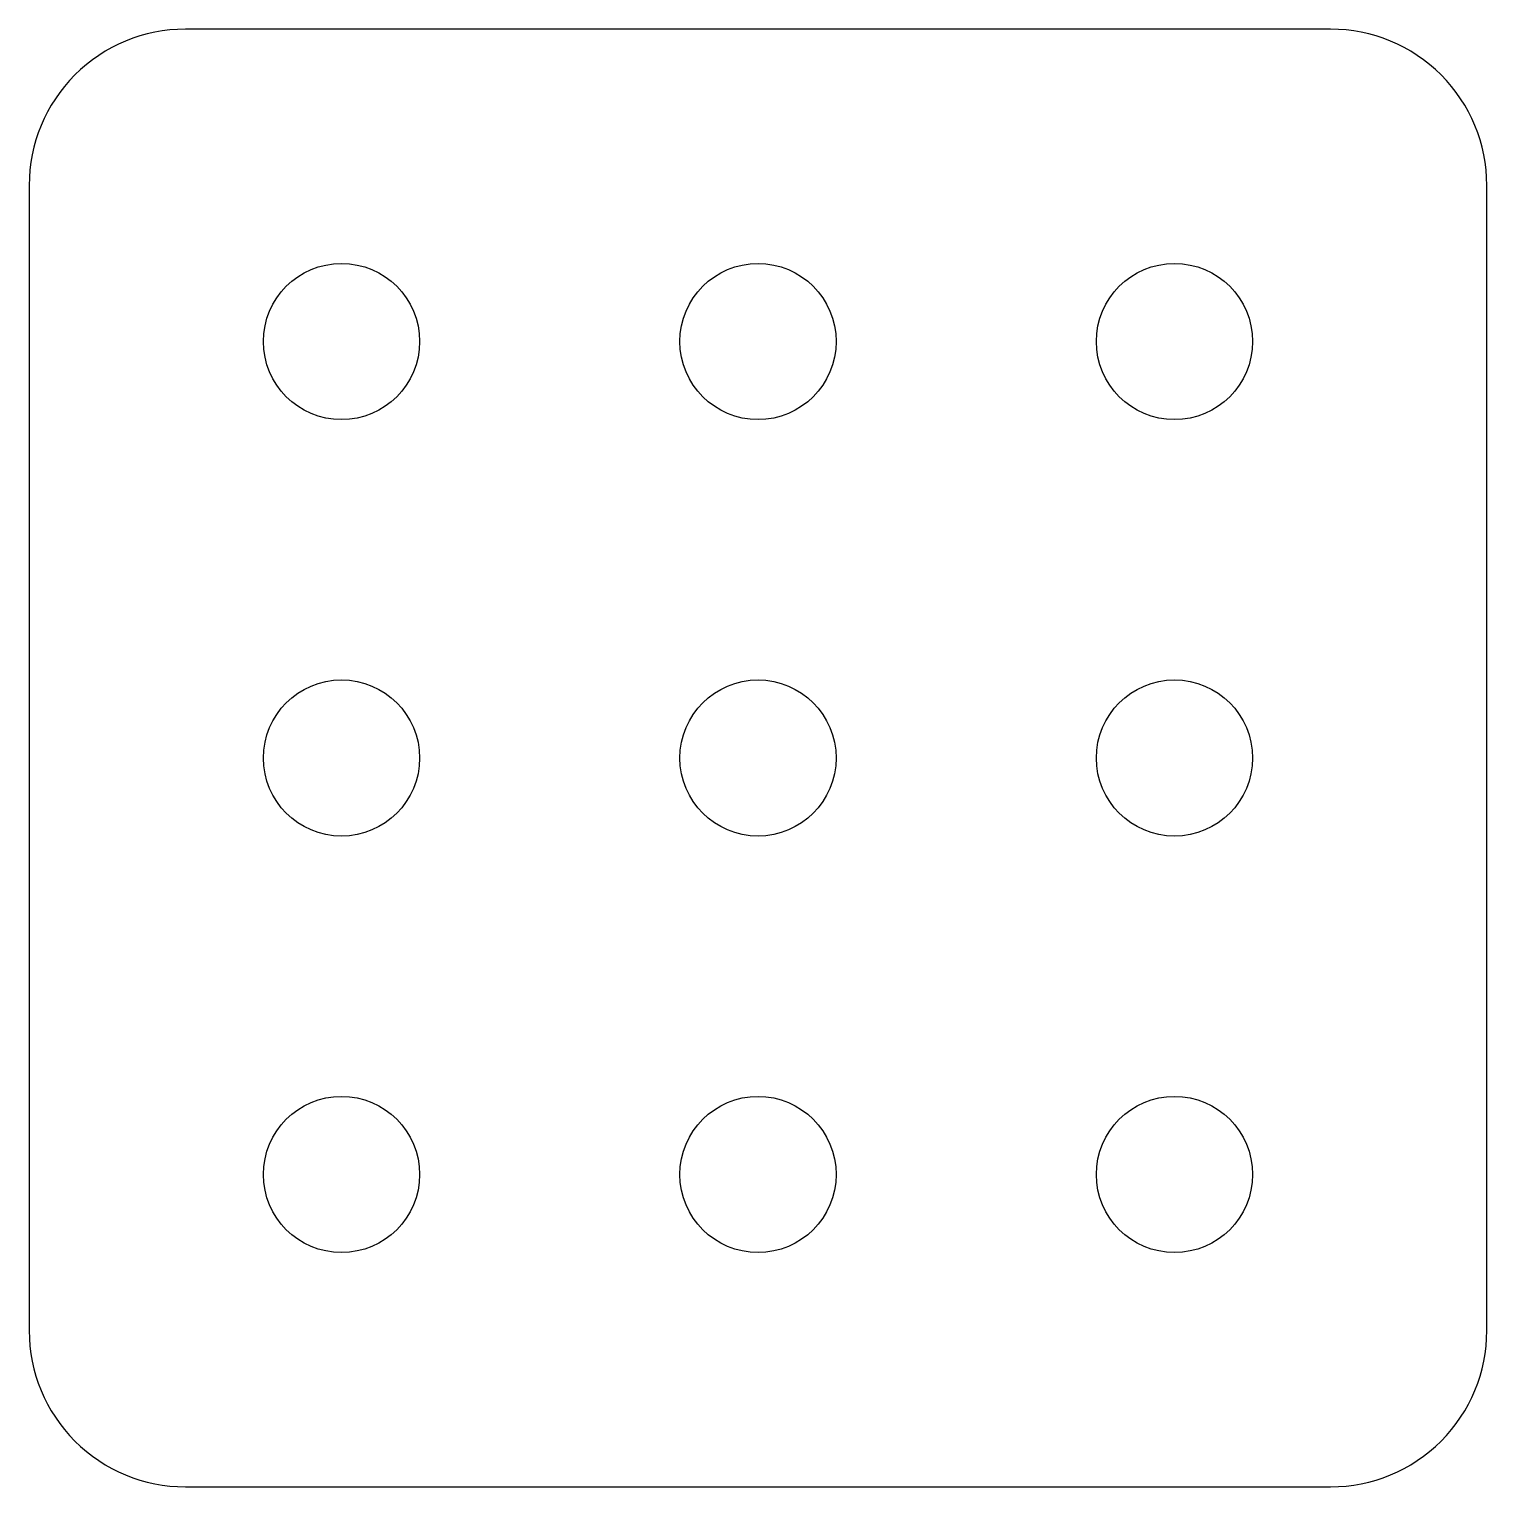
# Model space of a CAD drawing. Header units: inches. Extents: x -3.5 to 0, y 0 to 3.5.
import ezdxf

# ---------------------------------------------------------------- set-up
doc = ezdxf.new("R2010")
doc.units = ezdxf.units.IN
doc.header["$MEASUREMENT"] = 0

msp = doc.modelspace()

# ---------------------------------------------------------------- linework, layer by layer
msp.add_lwpolyline([(-3.125, 3.5, 0.414214), (-3.5, 3.125), (-3.5, 0.375, 0.414214), (-3.125, 0), (-0.375, 0, 0.414214), (0, 0.375), (0, 3.125, 0.414214), (-0.375, 3.5)], format="xyb", close=True)
for centre in [(-2.75, 2.75), (-1.75, 2.75), (-0.75, 2.75), (-2.75, 1.75), (-1.75, 1.75), (-0.75, 1.75), (-2.75, 0.75), (-1.75, 0.75), (-0.75, 0.75)]:
    msp.add_circle(centre, 0.1875)

doc.saveas('drawing.dxf')
